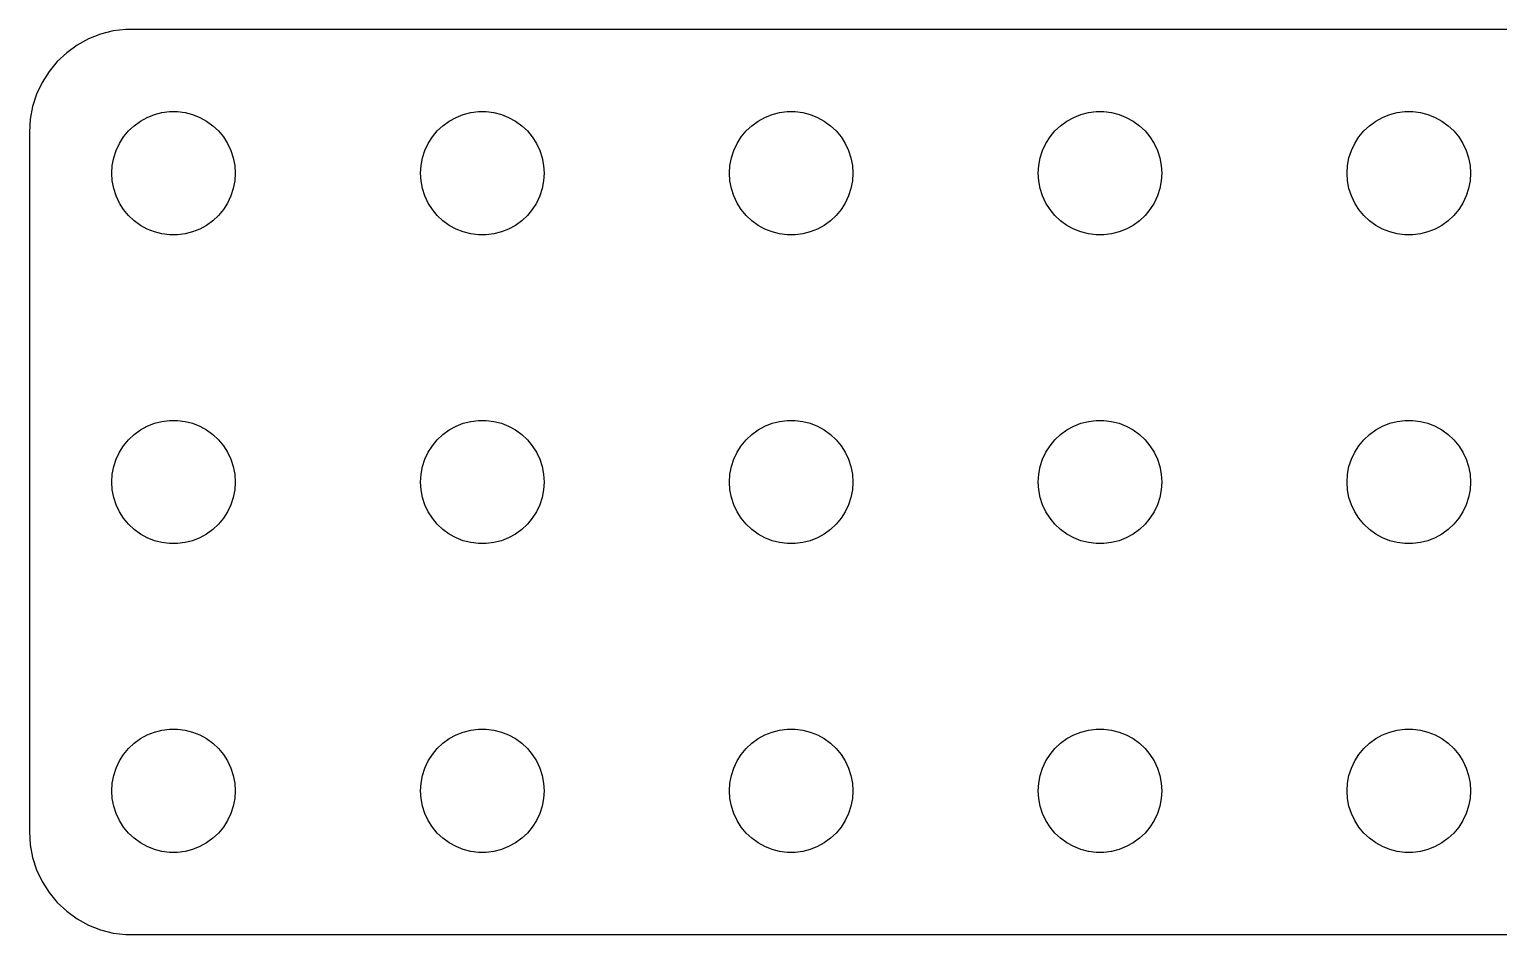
# Model space of a CAD drawing. Header units: metres. Extents: x -71 to 71, y -11 to 11.
# Drawn here: x -71 to -35.32, y -11 to 11 of the extents above; entities that cross this region are included whole.
import ezdxf

# ---------------------------------------------------------------- set-up
doc = ezdxf.new("R2010")
doc.units = ezdxf.units.M

msp = doc.modelspace()

# ---------------------------------------------------------------- linework, layer by layer
for p, q in [((-69.5644, 10.7621), (-69.8396, 10.6108)), ((-69.2725, 10.8776), (-69.5644, 10.7621)), ((-68.9684, 10.9557), (-69.2725, 10.8776)), ((-68.657, 10.9951), (-68.9684, 10.9557)), ((68.657, 10.9951), (-68.657, 10.9951)), ((-70.0936, 10.4263), (-70.3224, 10.2114)), ((-69.8396, 10.6108), (-70.0936, 10.4263)), ((-70.3224, 10.2114), (-70.5225, 9.96945)), ((-70.6908, 9.70438), (-70.8244, 9.4203)), ((-70.5225, 9.96945), (-70.6908, 9.70438)), ((-70.8244, 9.4203), (-70.9214, 9.12172)), ((-70.9214, 9.12172), (-70.9803, 8.81332)), ((-68.1387, 8.85724), (-67.9635, 8.92657)), ((-67.9635, 8.92657), (-67.7811, 8.97342)), ((-67.7811, 8.97342), (-67.5942, 8.99704)), ((-67.5942, 8.99704), (-67.4058, 8.99704)), ((-67.4058, 8.99704), (-67.2189, 8.97342)), ((-67.2189, 8.97342), (-67.0365, 8.92657)), ((-67.0365, 8.92657), (-66.8613, 8.85724)), ((-60.6387, 8.85724), (-60.4635, 8.92657)), ((-60.4635, 8.92657), (-60.2811, 8.97342)), ((-60.2811, 8.97342), (-60.0942, 8.99704)), ((-60.0942, 8.99704), (-59.9058, 8.99704)), ((-59.9058, 8.99704), (-59.7189, 8.97342)), ((-59.7189, 8.97342), (-59.5365, 8.92657)), ((-59.5365, 8.92657), (-59.3613, 8.85724)), ((-53.1387, 8.85724), (-52.9635, 8.92657)), ((-52.9635, 8.92657), (-52.7811, 8.97342)), ((-52.7811, 8.97342), (-52.5942, 8.99704)), ((-52.5942, 8.99704), (-52.4058, 8.99704)), ((-52.4058, 8.99704), (-52.2189, 8.97342)), ((-52.2189, 8.97342), (-52.0365, 8.92657)), ((-52.0365, 8.92657), (-51.8613, 8.85724)), ((-45.6387, 8.85724), (-45.4635, 8.92657)), ((-45.4635, 8.92657), (-45.2811, 8.97342)), ((-45.2811, 8.97342), (-45.0942, 8.99704)), ((-45.0942, 8.99704), (-44.9058, 8.99704)), ((-44.9058, 8.99704), (-44.7189, 8.97342)), ((-44.7189, 8.97342), (-44.5365, 8.92657)), ((-44.5365, 8.92657), (-44.3613, 8.85724)), ((-38.1387, 8.85724), (-37.9635, 8.92657)), ((-37.9635, 8.92657), (-37.7811, 8.97342)), ((-37.7811, 8.97342), (-37.5942, 8.99704)), ((-37.5942, 8.99704), (-37.4058, 8.99704)), ((-37.4058, 8.99704), (-37.2189, 8.97342)), ((-37.2189, 8.97342), (-37.0365, 8.92657)), ((-37.0365, 8.92657), (-36.8613, 8.85724)), ((-70.9803, 8.81332), (-71, 8.5)), ((-68.5934, 8.52681), (-68.4561, 8.65576)), ((-68.4561, 8.65576), (-68.3037, 8.76648)), ((-68.3037, 8.76648), (-68.1387, 8.85724)), ((-66.8613, 8.85724), (-66.6963, 8.76648)), ((-66.6963, 8.76648), (-66.5439, 8.65576)), ((-66.5439, 8.65576), (-66.4065, 8.52681)), ((-61.0934, 8.52681), (-60.9561, 8.65576)), ((-60.9561, 8.65576), (-60.8037, 8.76648)), ((-60.8037, 8.76648), (-60.6387, 8.85724)), ((-59.3613, 8.85724), (-59.1963, 8.76648)), ((-59.1963, 8.76648), (-59.0439, 8.65576)), ((-59.0439, 8.65576), (-58.9065, 8.52681)), ((-53.5934, 8.52681), (-53.4561, 8.65576)), ((-53.4561, 8.65576), (-53.3037, 8.76648)), ((-53.3037, 8.76648), (-53.1387, 8.85724)), ((-51.8613, 8.85724), (-51.6963, 8.76648)), ((-51.6963, 8.76648), (-51.5439, 8.65576)), ((-51.5439, 8.65576), (-51.4065, 8.52681)), ((-46.0934, 8.52681), (-45.9561, 8.65576)), ((-45.9561, 8.65576), (-45.8037, 8.76648)), ((-45.8037, 8.76648), (-45.6387, 8.85724)), ((-44.3613, 8.85724), (-44.1963, 8.76648)), ((-44.1963, 8.76648), (-44.0439, 8.65576)), ((-44.0439, 8.65576), (-43.9065, 8.52681)), ((-38.5934, 8.52681), (-38.4561, 8.65576)), ((-38.4561, 8.65576), (-38.3037, 8.76648)), ((-38.3037, 8.76648), (-38.1387, 8.85724)), ((-36.8613, 8.85724), (-36.6963, 8.76648)), ((-36.6963, 8.76648), (-36.5439, 8.65576)), ((-36.5439, 8.65576), (-36.4065, 8.52681)), ((-71, 8.5), (-71, -8.5)), ((-68.8947, 8.05219), (-68.8145, 8.22263)), ((-68.8145, 8.22263), (-68.7135, 8.38167)), ((-68.7135, 8.38167), (-68.5934, 8.52681)), ((-66.4065, 8.52681), (-66.2865, 8.38167)), ((-66.2865, 8.38167), (-66.1855, 8.22263)), ((-66.1855, 8.22263), (-66.1053, 8.05219)), ((-61.3947, 8.05219), (-61.3145, 8.22263)), ((-61.3145, 8.22263), (-61.2135, 8.38167)), ((-61.2135, 8.38167), (-61.0934, 8.52681)), ((-58.9065, 8.52681), (-58.7865, 8.38167)), ((-58.7865, 8.38167), (-58.6855, 8.22263)), ((-58.6855, 8.22263), (-58.6053, 8.05219)), ((-53.8947, 8.05219), (-53.8145, 8.22263)), ((-53.8145, 8.22263), (-53.7135, 8.38167)), ((-53.7135, 8.38167), (-53.5934, 8.52681)), ((-51.4065, 8.52681), (-51.2865, 8.38167)), ((-51.2865, 8.38167), (-51.1855, 8.22263)), ((-51.1855, 8.22263), (-51.1053, 8.05219)), ((-46.3947, 8.05219), (-46.3145, 8.22263)), ((-46.3145, 8.22263), (-46.2135, 8.38167)), ((-46.2135, 8.38167), (-46.0934, 8.52681)), ((-43.9065, 8.52681), (-43.7865, 8.38167)), ((-43.7865, 8.38167), (-43.6855, 8.22263)), ((-43.6855, 8.22263), (-43.6053, 8.05219)), ((-38.8947, 8.05219), (-38.8145, 8.22263)), ((-38.8145, 8.22263), (-38.7135, 8.38167)), ((-38.7135, 8.38167), (-38.5934, 8.52681)), ((-36.4065, 8.52681), (-36.2865, 8.38167)), ((-36.2865, 8.38167), (-36.1855, 8.22263)), ((-36.1855, 8.22263), (-36.1053, 8.05219)), ((-68.9882, 7.68799), (-68.9529, 7.87303)), ((-68.9529, 7.87303), (-68.8947, 8.05219)), ((-66.1053, 8.05219), (-66.0471, 7.87303)), ((-66.0471, 7.87303), (-66.0118, 7.68799)), ((-61.4882, 7.68799), (-61.4529, 7.87303)), ((-61.4529, 7.87303), (-61.3947, 8.05219)), ((-58.6053, 8.05219), (-58.5471, 7.87303)), ((-58.5471, 7.87303), (-58.5118, 7.68799)), ((-53.9882, 7.68799), (-53.9529, 7.87303)), ((-53.9529, 7.87303), (-53.8947, 8.05219)), ((-51.1053, 8.05219), (-51.0471, 7.87303)), ((-51.0471, 7.87303), (-51.0118, 7.68799)), ((-46.4882, 7.68799), (-46.4529, 7.87303)), ((-46.4529, 7.87303), (-46.3947, 8.05219)), ((-43.6053, 8.05219), (-43.5471, 7.87303)), ((-43.5471, 7.87303), (-43.5118, 7.68799)), ((-38.9882, 7.68799), (-38.9529, 7.87303)), ((-38.9529, 7.87303), (-38.8947, 8.05219)), ((-36.1053, 8.05219), (-36.0471, 7.87303)), ((-36.0471, 7.87303), (-36.0118, 7.68799)), ((-69, 7.5), (-68.9882, 7.68799)), ((-68.9882, 7.312), (-69, 7.5)), ((-66.0118, 7.68799), (-66, 7.5)), ((-66, 7.5), (-66.0118, 7.312)), ((-61.5, 7.5), (-61.4882, 7.68799)), ((-61.4882, 7.312), (-61.5, 7.5)), ((-58.5118, 7.68799), (-58.5, 7.5)), ((-58.5, 7.5), (-58.5118, 7.312)), ((-54, 7.5), (-53.9882, 7.68799)), ((-53.9882, 7.312), (-54, 7.5)), ((-51.0118, 7.68799), (-51, 7.5)), ((-51, 7.5), (-51.0118, 7.312)), ((-46.5, 7.5), (-46.4882, 7.68799)), ((-46.4882, 7.312), (-46.5, 7.5)), ((-43.5118, 7.68799), (-43.5, 7.5)), ((-43.5, 7.5), (-43.5118, 7.312)), ((-39, 7.5), (-38.9882, 7.68799)), ((-38.9882, 7.312), (-39, 7.5)), ((-36.0118, 7.68799), (-36, 7.5)), ((-36, 7.5), (-36.0118, 7.312)), ((-68.9529, 7.12695), (-68.9882, 7.312)), ((-66.0118, 7.312), (-66.0471, 7.12695)), ((-61.4529, 7.12695), (-61.4882, 7.312)), ((-58.5118, 7.312), (-58.5471, 7.12695)), ((-53.9529, 7.12695), (-53.9882, 7.312)), ((-51.0118, 7.312), (-51.0471, 7.12695)), ((-46.4529, 7.12695), (-46.4882, 7.312)), ((-43.5118, 7.312), (-43.5471, 7.12695)), ((-38.9529, 7.12695), (-38.9882, 7.312)), ((-36.0118, 7.312), (-36.0471, 7.12695)), ((-68.8947, 6.9478), (-68.9529, 7.12695)), ((-68.8145, 6.77736), (-68.8947, 6.9478)), ((-66.1053, 6.9478), (-66.1855, 6.77736)), ((-66.0471, 7.12695), (-66.1053, 6.9478)), ((-61.3947, 6.9478), (-61.4529, 7.12695)), ((-61.3145, 6.77736), (-61.3947, 6.9478)), ((-58.6053, 6.9478), (-58.6855, 6.77736)), ((-58.5471, 7.12695), (-58.6053, 6.9478)), ((-53.8947, 6.9478), (-53.9529, 7.12695)), ((-53.8145, 6.77736), (-53.8947, 6.9478)), ((-51.1053, 6.9478), (-51.1855, 6.77736)), ((-51.0471, 7.12695), (-51.1053, 6.9478)), ((-46.3947, 6.9478), (-46.4529, 7.12695)), ((-46.3145, 6.77736), (-46.3947, 6.9478)), ((-43.6053, 6.9478), (-43.6855, 6.77736)), ((-43.5471, 7.12695), (-43.6053, 6.9478)), ((-38.8947, 6.9478), (-38.9529, 7.12695)), ((-38.8145, 6.77736), (-38.8947, 6.9478)), ((-36.1053, 6.9478), (-36.1855, 6.77736)), ((-36.0471, 7.12695), (-36.1053, 6.9478)), ((-68.7135, 6.61832), (-68.8145, 6.77736)), ((-68.5934, 6.47318), (-68.7135, 6.61832)), ((-68.4561, 6.34422), (-68.5934, 6.47318)), ((-66.4065, 6.47318), (-66.5439, 6.34422)), ((-66.2865, 6.61832), (-66.4065, 6.47318)), ((-66.1855, 6.77736), (-66.2865, 6.61832)), ((-61.2135, 6.61832), (-61.3145, 6.77736)), ((-61.0934, 6.47318), (-61.2135, 6.61832)), ((-60.9561, 6.34422), (-61.0934, 6.47318)), ((-58.9065, 6.47318), (-59.0439, 6.34422)), ((-58.7865, 6.61832), (-58.9065, 6.47318)), ((-58.6855, 6.77736), (-58.7865, 6.61832)), ((-53.7135, 6.61832), (-53.8145, 6.77736)), ((-53.5934, 6.47318), (-53.7135, 6.61832)), ((-53.4561, 6.34422), (-53.5934, 6.47318)), ((-51.4065, 6.47318), (-51.5439, 6.34422)), ((-51.2865, 6.61832), (-51.4065, 6.47318)), ((-51.1855, 6.77736), (-51.2865, 6.61832)), ((-46.2135, 6.61832), (-46.3145, 6.77736)), ((-46.0934, 6.47318), (-46.2135, 6.61832)), ((-45.9561, 6.34422), (-46.0934, 6.47318)), ((-43.9065, 6.47318), (-44.0439, 6.34422)), ((-43.7865, 6.61832), (-43.9065, 6.47318)), ((-43.6855, 6.77736), (-43.7865, 6.61832)), ((-38.7135, 6.61832), (-38.8145, 6.77736)), ((-38.5934, 6.47318), (-38.7135, 6.61832)), ((-38.4561, 6.34422), (-38.5934, 6.47318)), ((-36.4065, 6.47318), (-36.5439, 6.34422)), ((-36.2865, 6.61832), (-36.4065, 6.47318)), ((-36.1855, 6.77736), (-36.2865, 6.61832)), ((-68.3037, 6.23351), (-68.4561, 6.34422)), ((-68.1387, 6.14275), (-68.3037, 6.23351)), ((-67.9635, 6.07341), (-68.1387, 6.14275)), ((-67.7811, 6.02657), (-67.9635, 6.07341)), ((-67.0365, 6.07341), (-67.2189, 6.02657)), ((-66.8613, 6.14275), (-67.0365, 6.07341)), ((-66.6963, 6.23351), (-66.8613, 6.14275)), ((-66.5439, 6.34422), (-66.6963, 6.23351)), ((-60.8037, 6.23351), (-60.9561, 6.34422)), ((-60.6387, 6.14275), (-60.8037, 6.23351)), ((-60.4635, 6.07341), (-60.6387, 6.14275)), ((-60.2811, 6.02657), (-60.4635, 6.07341)), ((-59.5365, 6.07341), (-59.7189, 6.02657)), ((-59.3613, 6.14275), (-59.5365, 6.07341)), ((-59.1963, 6.23351), (-59.3613, 6.14275)), ((-59.0439, 6.34422), (-59.1963, 6.23351)), ((-53.3037, 6.23351), (-53.4561, 6.34422)), ((-53.1387, 6.14275), (-53.3037, 6.23351)), ((-52.9635, 6.07341), (-53.1387, 6.14275)), ((-52.7811, 6.02657), (-52.9635, 6.07341)), ((-52.0365, 6.07341), (-52.2189, 6.02657)), ((-51.8613, 6.14275), (-52.0365, 6.07341)), ((-51.6963, 6.23351), (-51.8613, 6.14275)), ((-51.5439, 6.34422), (-51.6963, 6.23351)), ((-45.8037, 6.23351), (-45.9561, 6.34422)), ((-45.6387, 6.14275), (-45.8037, 6.23351)), ((-45.4635, 6.07341), (-45.6387, 6.14275)), ((-45.2811, 6.02657), (-45.4635, 6.07341)), ((-44.5365, 6.07341), (-44.7189, 6.02657)), ((-44.3613, 6.14275), (-44.5365, 6.07341)), ((-44.1963, 6.23351), (-44.3613, 6.14275)), ((-44.0439, 6.34422), (-44.1963, 6.23351)), ((-38.3037, 6.23351), (-38.4561, 6.34422)), ((-38.1387, 6.14275), (-38.3037, 6.23351)), ((-37.9635, 6.07341), (-38.1387, 6.14275)), ((-37.7811, 6.02657), (-37.9635, 6.07341)), ((-37.0365, 6.07341), (-37.2189, 6.02657)), ((-36.8613, 6.14275), (-37.0365, 6.07341)), ((-36.6963, 6.23351), (-36.8613, 6.14275)), ((-36.5439, 6.34422), (-36.6963, 6.23351)), ((-67.5942, 6.00294), (-67.7811, 6.02657)), ((-67.4058, 6.00294), (-67.5942, 6.00294)), ((-67.2189, 6.02657), (-67.4058, 6.00294)), ((-60.0942, 6.00294), (-60.2811, 6.02657)), ((-59.9058, 6.00294), (-60.0942, 6.00294)), ((-59.7189, 6.02657), (-59.9058, 6.00294)), ((-52.5942, 6.00294), (-52.7811, 6.02657)), ((-52.4058, 6.00294), (-52.5942, 6.00294)), ((-52.2189, 6.02657), (-52.4058, 6.00294)), ((-45.0942, 6.00294), (-45.2811, 6.02657)), ((-44.9058, 6.00294), (-45.0942, 6.00294)), ((-44.7189, 6.02657), (-44.9058, 6.00294)), ((-37.5942, 6.00294), (-37.7811, 6.02657)), ((-37.4058, 6.00294), (-37.5942, 6.00294)), ((-37.2189, 6.02657), (-37.4058, 6.00294)), ((-67.9635, 1.42657), (-67.7811, 1.47342)), ((-67.7811, 1.47342), (-67.5942, 1.49704)), ((-67.5942, 1.49704), (-67.4058, 1.49704)), ((-67.4058, 1.49704), (-67.2189, 1.47342)), ((-67.2189, 1.47342), (-67.0365, 1.42657)), ((-60.4635, 1.42657), (-60.2811, 1.47342)), ((-60.2811, 1.47342), (-60.0942, 1.49704)), ((-60.0942, 1.49704), (-59.9058, 1.49704)), ((-59.9058, 1.49704), (-59.7189, 1.47342)), ((-59.7189, 1.47342), (-59.5365, 1.42657)), ((-52.9635, 1.42657), (-52.7811, 1.47342)), ((-52.7811, 1.47342), (-52.5942, 1.49704)), ((-52.5942, 1.49704), (-52.4058, 1.49704)), ((-52.4058, 1.49704), (-52.2189, 1.47342)), ((-52.2189, 1.47342), (-52.0365, 1.42657)), ((-45.4635, 1.42657), (-45.2811, 1.47342)), ((-45.2811, 1.47342), (-45.0942, 1.49704)), ((-45.0942, 1.49704), (-44.9058, 1.49704)), ((-44.9058, 1.49704), (-44.7189, 1.47342)), ((-44.7189, 1.47342), (-44.5365, 1.42657)), ((-37.9635, 1.42657), (-37.7811, 1.47342)), ((-37.7811, 1.47342), (-37.5942, 1.49704)), ((-37.5942, 1.49704), (-37.4058, 1.49704)), ((-37.4058, 1.49704), (-37.2189, 1.47342)), ((-37.2189, 1.47342), (-37.0365, 1.42657)), ((-68.5934, 1.02681), (-68.4561, 1.15576)), ((-68.4561, 1.15576), (-68.3037, 1.26648)), ((-68.3037, 1.26648), (-68.1387, 1.35724)), ((-68.1387, 1.35724), (-67.9635, 1.42657)), ((-67.0365, 1.42657), (-66.8613, 1.35724)), ((-66.8613, 1.35724), (-66.6963, 1.26648)), ((-66.6963, 1.26648), (-66.5439, 1.15576)), ((-66.5439, 1.15576), (-66.4065, 1.02681)), ((-61.0934, 1.02681), (-60.9561, 1.15576)), ((-60.9561, 1.15576), (-60.8037, 1.26648)), ((-60.8037, 1.26648), (-60.6387, 1.35724)), ((-60.6387, 1.35724), (-60.4635, 1.42657)), ((-59.5365, 1.42657), (-59.3613, 1.35724)), ((-59.3613, 1.35724), (-59.1963, 1.26648)), ((-59.1963, 1.26648), (-59.0439, 1.15576)), ((-59.0439, 1.15576), (-58.9065, 1.02681)), ((-53.5934, 1.02681), (-53.4561, 1.15576)), ((-53.4561, 1.15576), (-53.3037, 1.26648)), ((-53.3037, 1.26648), (-53.1387, 1.35724)), ((-53.1387, 1.35724), (-52.9635, 1.42657)), ((-52.0365, 1.42657), (-51.8613, 1.35724)), ((-51.8613, 1.35724), (-51.6963, 1.26648)), ((-51.6963, 1.26648), (-51.5439, 1.15576)), ((-51.5439, 1.15576), (-51.4065, 1.02681)), ((-46.0934, 1.02681), (-45.9561, 1.15576)), ((-45.9561, 1.15576), (-45.8037, 1.26648)), ((-45.8037, 1.26648), (-45.6387, 1.35724)), ((-45.6387, 1.35724), (-45.4635, 1.42657)), ((-44.5365, 1.42657), (-44.3613, 1.35724)), ((-44.3613, 1.35724), (-44.1963, 1.26648)), ((-44.1963, 1.26648), (-44.0439, 1.15576)), ((-44.0439, 1.15576), (-43.9065, 1.02681)), ((-38.5934, 1.02681), (-38.4561, 1.15576)), ((-38.4561, 1.15576), (-38.3037, 1.26648)), ((-38.3037, 1.26648), (-38.1387, 1.35724)), ((-38.1387, 1.35724), (-37.9635, 1.42657)), ((-37.0365, 1.42657), (-36.8613, 1.35724)), ((-36.8613, 1.35724), (-36.6963, 1.26648)), ((-36.6963, 1.26648), (-36.5439, 1.15576)), ((-36.5439, 1.15576), (-36.4065, 1.02681)), ((-68.8947, 0.552185), (-68.8145, 0.722626)), ((-68.8145, 0.722626), (-68.7135, 0.881668)), ((-68.7135, 0.881668), (-68.5934, 1.02681)), ((-66.4065, 1.02681), (-66.2865, 0.881668)), ((-66.2865, 0.881668), (-66.1855, 0.722626)), ((-66.1855, 0.722626), (-66.1053, 0.552185)), ((-61.3947, 0.552185), (-61.3145, 0.722626)), ((-61.3145, 0.722626), (-61.2135, 0.881668)), ((-61.2135, 0.881668), (-61.0934, 1.02681)), ((-58.9065, 1.02681), (-58.7865, 0.881668)), ((-58.7865, 0.881668), (-58.6855, 0.722626)), ((-58.6855, 0.722626), (-58.6053, 0.552185)), ((-53.8947, 0.552185), (-53.8145, 0.722626)), ((-53.8145, 0.722626), (-53.7135, 0.881668)), ((-53.7135, 0.881668), (-53.5934, 1.02681)), ((-51.4065, 1.02681), (-51.2865, 0.881668)), ((-51.2865, 0.881668), (-51.1855, 0.722626)), ((-51.1855, 0.722626), (-51.1053, 0.552185)), ((-46.3947, 0.552185), (-46.3145, 0.722626)), ((-46.3145, 0.722626), (-46.2135, 0.881668)), ((-46.2135, 0.881668), (-46.0934, 1.02681)), ((-43.9065, 1.02681), (-43.7865, 0.881668)), ((-43.7865, 0.881668), (-43.6855, 0.722626)), ((-43.6855, 0.722626), (-43.6053, 0.552185)), ((-38.8947, 0.552185), (-38.8145, 0.722626)), ((-38.8145, 0.722626), (-38.7135, 0.881668)), ((-38.7135, 0.881668), (-38.5934, 1.02681)), ((-36.4065, 1.02681), (-36.2865, 0.881668)), ((-36.2865, 0.881668), (-36.1855, 0.722626)), ((-36.1855, 0.722626), (-36.1053, 0.552185)), ((-68.9882, 0.187988), (-68.9529, 0.373032)), ((-68.9529, 0.373032), (-68.8947, 0.552185)), ((-66.1053, 0.552185), (-66.0471, 0.373032)), ((-66.0471, 0.373032), (-66.0118, 0.187988)), ((-61.4882, 0.187988), (-61.4529, 0.373032)), ((-61.4529, 0.373032), (-61.3947, 0.552185)), ((-58.6053, 0.552185), (-58.5471, 0.373032)), ((-58.5471, 0.373032), (-58.5118, 0.187988)), ((-53.9882, 0.187988), (-53.9529, 0.373032)), ((-53.9529, 0.373032), (-53.8947, 0.552185)), ((-51.1053, 0.552185), (-51.0471, 0.373032)), ((-51.0471, 0.373032), (-51.0118, 0.187988)), ((-46.4882, 0.187988), (-46.4529, 0.373032)), ((-46.4529, 0.373032), (-46.3947, 0.552185)), ((-43.6053, 0.552185), (-43.5471, 0.373032)), ((-43.5471, 0.373032), (-43.5118, 0.187988)), ((-38.9882, 0.187988), (-38.9529, 0.373032)), ((-38.9529, 0.373032), (-38.8947, 0.552185)), ((-36.1053, 0.552185), (-36.0471, 0.373032)), ((-36.0471, 0.373032), (-36.0118, 0.187988)), ((-69, 0), (-68.9882, 0.187988)), ((-68.9882, -0.187988), (-69, 0)), ((-66.0118, 0.187988), (-66, 0)), ((-66, 0), (-66.0118, -0.187988)), ((-61.5, 0), (-61.4882, 0.187988)), ((-61.4882, -0.187988), (-61.5, 0)), ((-58.5118, 0.187988), (-58.5, 0)), ((-58.5, 0), (-58.5118, -0.187988)), ((-54, 0), (-53.9882, 0.187988)), ((-53.9882, -0.187988), (-54, 0)), ((-51.0118, 0.187988), (-51, 0)), ((-51, 0), (-51.0118, -0.187988)), ((-46.5, 0), (-46.4882, 0.187988)), ((-46.4882, -0.187988), (-46.5, 0)), ((-43.5118, 0.187988), (-43.5, 0)), ((-43.5, 0), (-43.5118, -0.187988)), ((-39, 0), (-38.9882, 0.187988)), ((-38.9882, -0.187988), (-39, 0)), ((-36.0118, 0.187988), (-36, 0)), ((-36, 0), (-36.0118, -0.187988)), ((-68.9529, -0.373032), (-68.9882, -0.187988)), ((-66.0118, -0.187988), (-66.0471, -0.373032)), ((-61.4529, -0.373032), (-61.4882, -0.187988)), ((-58.5118, -0.187988), (-58.5471, -0.373032)), ((-53.9529, -0.373032), (-53.9882, -0.187988)), ((-51.0118, -0.187988), (-51.0471, -0.373032)), ((-46.4529, -0.373032), (-46.4882, -0.187988)), ((-43.5118, -0.187988), (-43.5471, -0.373032)), ((-38.9529, -0.373032), (-38.9882, -0.187988)), ((-36.0118, -0.187988), (-36.0471, -0.373032)), ((-68.8947, -0.552185), (-68.9529, -0.373032)), ((-68.8145, -0.722626), (-68.8947, -0.552185)), ((-66.1053, -0.552185), (-66.1855, -0.722626)), ((-66.0471, -0.373032), (-66.1053, -0.552185)), ((-61.3947, -0.552185), (-61.4529, -0.373032)), ((-61.3145, -0.722626), (-61.3947, -0.552185)), ((-58.6053, -0.552185), (-58.6855, -0.722626)), ((-58.5471, -0.373032), (-58.6053, -0.552185)), ((-53.8947, -0.552185), (-53.9529, -0.373032)), ((-53.8145, -0.722626), (-53.8947, -0.552185)), ((-51.1053, -0.552185), (-51.1855, -0.722626)), ((-51.0471, -0.373032), (-51.1053, -0.552185)), ((-46.3947, -0.552185), (-46.4529, -0.373032)), ((-46.3145, -0.722626), (-46.3947, -0.552185)), ((-43.6053, -0.552185), (-43.6855, -0.722626)), ((-43.5471, -0.373032), (-43.6053, -0.552185)), ((-38.8947, -0.552185), (-38.9529, -0.373032)), ((-38.8145, -0.722626), (-38.8947, -0.552185)), ((-36.1053, -0.552185), (-36.1855, -0.722626)), ((-36.0471, -0.373032), (-36.1053, -0.552185)), ((-68.7135, -0.881668), (-68.8145, -0.722626)), ((-68.5934, -1.02681), (-68.7135, -0.881668)), ((-68.4561, -1.15576), (-68.5934, -1.02681)), ((-66.4065, -1.02681), (-66.5439, -1.15576)), ((-66.2865, -0.881668), (-66.4065, -1.02681)), ((-66.1855, -0.722626), (-66.2865, -0.881668)), ((-61.2135, -0.881668), (-61.3145, -0.722626)), ((-61.0934, -1.02681), (-61.2135, -0.881668)), ((-60.9561, -1.15576), (-61.0934, -1.02681)), ((-58.9065, -1.02681), (-59.0439, -1.15576)), ((-58.7865, -0.881668), (-58.9065, -1.02681)), ((-58.6855, -0.722626), (-58.7865, -0.881668)), ((-53.7135, -0.881668), (-53.8145, -0.722626)), ((-53.5934, -1.02681), (-53.7135, -0.881668)), ((-53.4561, -1.15576), (-53.5934, -1.02681)), ((-51.4065, -1.02681), (-51.5439, -1.15576)), ((-51.2865, -0.881668), (-51.4065, -1.02681)), ((-51.1855, -0.722626), (-51.2865, -0.881668)), ((-46.2135, -0.881668), (-46.3145, -0.722626)), ((-46.0934, -1.02681), (-46.2135, -0.881668)), ((-45.9561, -1.15576), (-46.0934, -1.02681)), ((-43.9065, -1.02681), (-44.0439, -1.15576)), ((-43.7865, -0.881668), (-43.9065, -1.02681)), ((-43.6855, -0.722626), (-43.7865, -0.881668)), ((-38.7135, -0.881668), (-38.8145, -0.722626)), ((-38.5934, -1.02681), (-38.7135, -0.881668)), ((-38.4561, -1.15576), (-38.5934, -1.02681)), ((-36.4065, -1.02681), (-36.5439, -1.15576)), ((-36.2865, -0.881668), (-36.4065, -1.02681)), ((-36.1855, -0.722626), (-36.2865, -0.881668)), ((-68.3037, -1.26648), (-68.4561, -1.15576)), ((-68.1387, -1.35724), (-68.3037, -1.26648)), ((-67.9635, -1.42657), (-68.1387, -1.35724)), ((-67.7811, -1.47342), (-67.9635, -1.42657)), ((-67.0365, -1.42657), (-67.2189, -1.47342)), ((-66.8613, -1.35724), (-67.0365, -1.42657)), ((-66.6963, -1.26648), (-66.8613, -1.35724)), ((-66.5439, -1.15576), (-66.6963, -1.26648)), ((-60.8037, -1.26648), (-60.9561, -1.15576)), ((-60.6387, -1.35724), (-60.8037, -1.26648)), ((-60.4635, -1.42657), (-60.6387, -1.35724)), ((-60.2811, -1.47342), (-60.4635, -1.42657)), ((-59.5365, -1.42657), (-59.7189, -1.47342)), ((-59.3613, -1.35724), (-59.5365, -1.42657)), ((-59.1963, -1.26648), (-59.3613, -1.35724)), ((-59.0439, -1.15576), (-59.1963, -1.26648)), ((-53.3037, -1.26648), (-53.4561, -1.15576)), ((-53.1387, -1.35724), (-53.3037, -1.26648)), ((-52.9635, -1.42657), (-53.1387, -1.35724)), ((-52.7811, -1.47342), (-52.9635, -1.42657)), ((-52.0365, -1.42657), (-52.2189, -1.47342)), ((-51.8613, -1.35724), (-52.0365, -1.42657)), ((-51.6963, -1.26648), (-51.8613, -1.35724)), ((-51.5439, -1.15576), (-51.6963, -1.26648)), ((-45.8037, -1.26648), (-45.9561, -1.15576)), ((-45.6387, -1.35724), (-45.8037, -1.26648)), ((-45.4635, -1.42657), (-45.6387, -1.35724)), ((-45.2811, -1.47342), (-45.4635, -1.42657)), ((-44.5365, -1.42657), (-44.7189, -1.47342)), ((-44.3613, -1.35724), (-44.5365, -1.42657)), ((-44.1963, -1.26648), (-44.3613, -1.35724)), ((-44.0439, -1.15576), (-44.1963, -1.26648)), ((-38.3037, -1.26648), (-38.4561, -1.15576)), ((-38.1387, -1.35724), (-38.3037, -1.26648)), ((-37.9635, -1.42657), (-38.1387, -1.35724)), ((-37.7811, -1.47342), (-37.9635, -1.42657)), ((-37.0365, -1.42657), (-37.2189, -1.47342)), ((-36.8613, -1.35724), (-37.0365, -1.42657)), ((-36.6963, -1.26648), (-36.8613, -1.35724)), ((-36.5439, -1.15576), (-36.6963, -1.26648)), ((-67.5942, -1.49704), (-67.7811, -1.47342)), ((-67.4058, -1.49704), (-67.5942, -1.49704)), ((-67.2189, -1.47342), (-67.4058, -1.49704)), ((-60.0942, -1.49704), (-60.2811, -1.47342)), ((-59.9058, -1.49704), (-60.0942, -1.49704)), ((-59.7189, -1.47342), (-59.9058, -1.49704)), ((-52.5942, -1.49704), (-52.7811, -1.47342)), ((-52.4058, -1.49704), (-52.5942, -1.49704)), ((-52.2189, -1.47342), (-52.4058, -1.49704)), ((-45.0942, -1.49704), (-45.2811, -1.47342)), ((-44.9058, -1.49704), (-45.0942, -1.49704)), ((-44.7189, -1.47342), (-44.9058, -1.49704)), ((-37.5942, -1.49704), (-37.7811, -1.47342)), ((-37.4058, -1.49704), (-37.5942, -1.49704)), ((-37.2189, -1.47342), (-37.4058, -1.49704)), ((-67.9635, -6.07341), (-67.7811, -6.02657)), ((-67.7811, -6.02657), (-67.5942, -6.00294)), ((-67.5942, -6.00294), (-67.4058, -6.00294)), ((-67.4058, -6.00294), (-67.2189, -6.02657)), ((-67.2189, -6.02657), (-67.0365, -6.07341)), ((-60.4635, -6.07341), (-60.2811, -6.02657)), ((-60.2811, -6.02657), (-60.0942, -6.00294)), ((-60.0942, -6.00294), (-59.9058, -6.00294)), ((-59.9058, -6.00294), (-59.7189, -6.02657)), ((-59.7189, -6.02657), (-59.5365, -6.07341)), ((-52.9635, -6.07341), (-52.7811, -6.02657)), ((-52.7811, -6.02657), (-52.5942, -6.00294)), ((-52.5942, -6.00294), (-52.4058, -6.00294)), ((-52.4058, -6.00294), (-52.2189, -6.02657)), ((-52.2189, -6.02657), (-52.0365, -6.07341)), ((-45.4635, -6.07341), (-45.2811, -6.02657)), ((-45.2811, -6.02657), (-45.0942, -6.00294)), ((-45.0942, -6.00294), (-44.9058, -6.00294)), ((-44.9058, -6.00294), (-44.7189, -6.02657)), ((-44.7189, -6.02657), (-44.5365, -6.07341)), ((-37.9635, -6.07341), (-37.7811, -6.02657)), ((-37.7811, -6.02657), (-37.5942, -6.00294)), ((-37.5942, -6.00294), (-37.4058, -6.00294)), ((-37.4058, -6.00294), (-37.2189, -6.02657)), ((-37.2189, -6.02657), (-37.0365, -6.07341)), ((-68.5934, -6.47318), (-68.4561, -6.34422)), ((-68.4561, -6.34422), (-68.3037, -6.23351)), ((-68.3037, -6.23351), (-68.1387, -6.14275)), ((-68.1387, -6.14275), (-67.9635, -6.07341)), ((-67.0365, -6.07341), (-66.8613, -6.14275)), ((-66.8613, -6.14275), (-66.6963, -6.23351)), ((-66.6963, -6.23351), (-66.5439, -6.34422)), ((-66.5439, -6.34422), (-66.4065, -6.47318)), ((-61.0934, -6.47318), (-60.9561, -6.34422)), ((-60.9561, -6.34422), (-60.8037, -6.23351)), ((-60.8037, -6.23351), (-60.6387, -6.14275)), ((-60.6387, -6.14275), (-60.4635, -6.07341)), ((-59.5365, -6.07341), (-59.3613, -6.14275)), ((-59.3613, -6.14275), (-59.1963, -6.23351)), ((-59.1963, -6.23351), (-59.0439, -6.34422)), ((-59.0439, -6.34422), (-58.9065, -6.47318)), ((-53.5934, -6.47318), (-53.4561, -6.34422)), ((-53.4561, -6.34422), (-53.3037, -6.23351)), ((-53.3037, -6.23351), (-53.1387, -6.14275)), ((-53.1387, -6.14275), (-52.9635, -6.07341)), ((-52.0365, -6.07341), (-51.8613, -6.14275)), ((-51.8613, -6.14275), (-51.6963, -6.23351)), ((-51.6963, -6.23351), (-51.5439, -6.34422)), ((-51.5439, -6.34422), (-51.4065, -6.47318)), ((-46.0934, -6.47318), (-45.9561, -6.34422)), ((-45.9561, -6.34422), (-45.8037, -6.23351)), ((-45.8037, -6.23351), (-45.6387, -6.14275)), ((-45.6387, -6.14275), (-45.4635, -6.07341)), ((-44.5365, -6.07341), (-44.3613, -6.14275)), ((-44.3613, -6.14275), (-44.1963, -6.23351)), ((-44.1963, -6.23351), (-44.0439, -6.34422)), ((-44.0439, -6.34422), (-43.9065, -6.47318)), ((-38.5934, -6.47318), (-38.4561, -6.34422)), ((-38.4561, -6.34422), (-38.3037, -6.23351)), ((-38.3037, -6.23351), (-38.1387, -6.14275)), ((-38.1387, -6.14275), (-37.9635, -6.07341)), ((-37.0365, -6.07341), (-36.8613, -6.14275)), ((-36.8613, -6.14275), (-36.6963, -6.23351)), ((-36.6963, -6.23351), (-36.5439, -6.34422)), ((-36.5439, -6.34422), (-36.4065, -6.47318)), ((-68.8947, -6.9478), (-68.8145, -6.77736)), ((-68.8145, -6.77736), (-68.7135, -6.61832)), ((-68.7135, -6.61832), (-68.5934, -6.47318)), ((-66.4065, -6.47318), (-66.2865, -6.61832)), ((-66.2865, -6.61832), (-66.1855, -6.77736)), ((-66.1855, -6.77736), (-66.1053, -6.9478)), ((-61.3947, -6.9478), (-61.3145, -6.77736)), ((-61.3145, -6.77736), (-61.2135, -6.61832)), ((-61.2135, -6.61832), (-61.0934, -6.47318)), ((-58.9065, -6.47318), (-58.7865, -6.61832)), ((-58.7865, -6.61832), (-58.6855, -6.77736)), ((-58.6855, -6.77736), (-58.6053, -6.9478)), ((-53.8947, -6.9478), (-53.8145, -6.77736)), ((-53.8145, -6.77736), (-53.7135, -6.61832)), ((-53.7135, -6.61832), (-53.5934, -6.47318)), ((-51.4065, -6.47318), (-51.2865, -6.61832)), ((-51.2865, -6.61832), (-51.1855, -6.77736)), ((-51.1855, -6.77736), (-51.1053, -6.9478)), ((-46.3947, -6.9478), (-46.3145, -6.77736)), ((-46.3145, -6.77736), (-46.2135, -6.61832)), ((-46.2135, -6.61832), (-46.0934, -6.47318)), ((-43.9065, -6.47318), (-43.7865, -6.61832)), ((-43.7865, -6.61832), (-43.6855, -6.77736)), ((-43.6855, -6.77736), (-43.6053, -6.9478)), ((-38.8947, -6.9478), (-38.8145, -6.77736)), ((-38.8145, -6.77736), (-38.7135, -6.61832)), ((-38.7135, -6.61832), (-38.5934, -6.47318)), ((-36.4065, -6.47318), (-36.2865, -6.61832)), ((-36.2865, -6.61832), (-36.1855, -6.77736)), ((-36.1855, -6.77736), (-36.1053, -6.9478)), ((-68.9882, -7.312), (-68.9529, -7.12695)), ((-68.9529, -7.12695), (-68.8947, -6.9478)), ((-66.1053, -6.9478), (-66.0471, -7.12695)), ((-66.0471, -7.12695), (-66.0118, -7.312)), ((-61.4882, -7.312), (-61.4529, -7.12695)), ((-61.4529, -7.12695), (-61.3947, -6.9478)), ((-58.6053, -6.9478), (-58.5471, -7.12695)), ((-58.5471, -7.12695), (-58.5118, -7.312)), ((-53.9882, -7.312), (-53.9529, -7.12695)), ((-53.9529, -7.12695), (-53.8947, -6.9478)), ((-51.1053, -6.9478), (-51.0471, -7.12695)), ((-51.0471, -7.12695), (-51.0118, -7.312)), ((-46.4882, -7.312), (-46.4529, -7.12695)), ((-46.4529, -7.12695), (-46.3947, -6.9478)), ((-43.6053, -6.9478), (-43.5471, -7.12695)), ((-43.5471, -7.12695), (-43.5118, -7.312)), ((-38.9882, -7.312), (-38.9529, -7.12695)), ((-38.9529, -7.12695), (-38.8947, -6.9478)), ((-36.1053, -6.9478), (-36.0471, -7.12695)), ((-36.0471, -7.12695), (-36.0118, -7.312)), ((-69, -7.5), (-68.9882, -7.312)), ((-66.0118, -7.312), (-66, -7.5)), ((-61.5, -7.5), (-61.4882, -7.312)), ((-58.5118, -7.312), (-58.5, -7.5)), ((-54, -7.5), (-53.9882, -7.312)), ((-51.0118, -7.312), (-51, -7.5)), ((-46.5, -7.5), (-46.4882, -7.312)), ((-43.5118, -7.312), (-43.5, -7.5)), ((-39, -7.5), (-38.9882, -7.312)), ((-36.0118, -7.312), (-36, -7.5)), ((-68.9882, -7.68799), (-69, -7.5)), ((-68.9529, -7.87303), (-68.9882, -7.68799)), ((-66.0118, -7.68799), (-66.0471, -7.87303)), ((-66, -7.5), (-66.0118, -7.68799)), ((-61.4882, -7.68799), (-61.5, -7.5)), ((-61.4529, -7.87303), (-61.4882, -7.68799)), ((-58.5118, -7.68799), (-58.5471, -7.87303)), ((-58.5, -7.5), (-58.5118, -7.68799)), ((-53.9882, -7.68799), (-54, -7.5)), ((-53.9529, -7.87303), (-53.9882, -7.68799)), ((-51.0118, -7.68799), (-51.0471, -7.87303)), ((-51, -7.5), (-51.0118, -7.68799)), ((-46.4882, -7.68799), (-46.5, -7.5)), ((-46.4529, -7.87303), (-46.4882, -7.68799)), ((-43.5118, -7.68799), (-43.5471, -7.87303)), ((-43.5, -7.5), (-43.5118, -7.68799)), ((-38.9882, -7.68799), (-39, -7.5)), ((-38.9529, -7.87303), (-38.9882, -7.68799)), ((-36.0118, -7.68799), (-36.0471, -7.87303)), ((-36, -7.5), (-36.0118, -7.68799)), ((-68.8947, -8.05219), (-68.9529, -7.87303)), ((-68.8145, -8.22263), (-68.8947, -8.05219)), ((-66.1053, -8.05219), (-66.1855, -8.22263)), ((-66.0471, -7.87303), (-66.1053, -8.05219)), ((-61.3947, -8.05219), (-61.4529, -7.87303)), ((-61.3145, -8.22263), (-61.3947, -8.05219)), ((-58.6053, -8.05219), (-58.6855, -8.22263)), ((-58.5471, -7.87303), (-58.6053, -8.05219)), ((-53.8947, -8.05219), (-53.9529, -7.87303)), ((-53.8145, -8.22263), (-53.8947, -8.05219)), ((-51.1053, -8.05219), (-51.1855, -8.22263)), ((-51.0471, -7.87303), (-51.1053, -8.05219)), ((-46.3947, -8.05219), (-46.4529, -7.87303)), ((-46.3145, -8.22263), (-46.3947, -8.05219)), ((-43.6053, -8.05219), (-43.6855, -8.22263)), ((-43.5471, -7.87303), (-43.6053, -8.05219)), ((-38.8947, -8.05219), (-38.9529, -7.87303)), ((-38.8145, -8.22263), (-38.8947, -8.05219)), ((-36.1053, -8.05219), (-36.1855, -8.22263)), ((-36.0471, -7.87303), (-36.1053, -8.05219)), ((-71, -8.5), (-70.9803, -8.81332)), ((-68.7135, -8.38167), (-68.8145, -8.22263)), ((-68.5934, -8.52681), (-68.7135, -8.38167)), ((-68.4561, -8.65576), (-68.5934, -8.52681)), ((-66.4065, -8.52681), (-66.5439, -8.65576)), ((-66.2865, -8.38167), (-66.4065, -8.52681)), ((-66.1855, -8.22263), (-66.2865, -8.38167)), ((-61.2135, -8.38167), (-61.3145, -8.22263)), ((-61.0934, -8.52681), (-61.2135, -8.38167)), ((-60.9561, -8.65576), (-61.0934, -8.52681)), ((-58.9065, -8.52681), (-59.0439, -8.65576)), ((-58.7865, -8.38167), (-58.9065, -8.52681)), ((-58.6855, -8.22263), (-58.7865, -8.38167)), ((-53.7135, -8.38167), (-53.8145, -8.22263)), ((-53.5934, -8.52681), (-53.7135, -8.38167)), ((-53.4561, -8.65576), (-53.5934, -8.52681)), ((-51.4065, -8.52681), (-51.5439, -8.65576)), ((-51.2865, -8.38167), (-51.4065, -8.52681)), ((-51.1855, -8.22263), (-51.2865, -8.38167)), ((-46.2135, -8.38167), (-46.3145, -8.22263)), ((-46.0934, -8.52681), (-46.2135, -8.38167)), ((-45.9561, -8.65576), (-46.0934, -8.52681)), ((-43.9065, -8.52681), (-44.0439, -8.65576)), ((-43.7865, -8.38167), (-43.9065, -8.52681)), ((-43.6855, -8.22263), (-43.7865, -8.38167)), ((-38.7135, -8.38167), (-38.8145, -8.22263)), ((-38.5934, -8.52681), (-38.7135, -8.38167)), ((-38.4561, -8.65576), (-38.5934, -8.52681)), ((-36.4065, -8.52681), (-36.5439, -8.65576)), ((-36.2865, -8.38167), (-36.4065, -8.52681)), ((-36.1855, -8.22263), (-36.2865, -8.38167)), ((-70.9803, -8.81332), (-70.9214, -9.12172)), ((-68.3037, -8.76648), (-68.4561, -8.65576)), ((-68.1387, -8.85724), (-68.3037, -8.76648)), ((-67.9635, -8.92657), (-68.1387, -8.85724)), ((-66.8613, -8.85724), (-67.0365, -8.92657)), ((-66.6963, -8.76648), (-66.8613, -8.85724)), ((-66.5439, -8.65576), (-66.6963, -8.76648)), ((-60.8037, -8.76648), (-60.9561, -8.65576)), ((-60.6387, -8.85724), (-60.8037, -8.76648)), ((-60.4635, -8.92657), (-60.6387, -8.85724)), ((-59.3613, -8.85724), (-59.5365, -8.92657)), ((-59.1963, -8.76648), (-59.3613, -8.85724)), ((-59.0439, -8.65576), (-59.1963, -8.76648)), ((-53.3037, -8.76648), (-53.4561, -8.65576)), ((-53.1387, -8.85724), (-53.3037, -8.76648)), ((-52.9635, -8.92657), (-53.1387, -8.85724)), ((-51.8613, -8.85724), (-52.0365, -8.92657)), ((-51.6963, -8.76648), (-51.8613, -8.85724)), ((-51.5439, -8.65576), (-51.6963, -8.76648)), ((-45.8037, -8.76648), (-45.9561, -8.65576)), ((-45.6387, -8.85724), (-45.8037, -8.76648)), ((-45.4635, -8.92657), (-45.6387, -8.85724)), ((-44.3613, -8.85724), (-44.5365, -8.92657)), ((-44.1963, -8.76648), (-44.3613, -8.85724)), ((-44.0439, -8.65576), (-44.1963, -8.76648)), ((-38.3037, -8.76648), (-38.4561, -8.65576)), ((-38.1387, -8.85724), (-38.3037, -8.76648)), ((-37.9635, -8.92657), (-38.1387, -8.85724)), ((-36.8613, -8.85724), (-37.0365, -8.92657)), ((-36.6963, -8.76648), (-36.8613, -8.85724)), ((-36.5439, -8.65576), (-36.6963, -8.76648)), ((-70.9214, -9.12172), (-70.8244, -9.4203)), ((-67.7811, -8.97342), (-67.9635, -8.92657)), ((-67.5942, -8.99704), (-67.7811, -8.97342)), ((-67.4058, -8.99704), (-67.5942, -8.99704)), ((-67.2189, -8.97342), (-67.4058, -8.99704)), ((-67.0365, -8.92657), (-67.2189, -8.97342)), ((-60.2811, -8.97342), (-60.4635, -8.92657)), ((-60.0942, -8.99704), (-60.2811, -8.97342)), ((-59.9058, -8.99704), (-60.0942, -8.99704)), ((-59.7189, -8.97342), (-59.9058, -8.99704)), ((-59.5365, -8.92657), (-59.7189, -8.97342)), ((-52.7811, -8.97342), (-52.9635, -8.92657)), ((-52.5942, -8.99704), (-52.7811, -8.97342)), ((-52.4058, -8.99704), (-52.5942, -8.99704)), ((-52.2189, -8.97342), (-52.4058, -8.99704)), ((-52.0365, -8.92657), (-52.2189, -8.97342)), ((-45.2811, -8.97342), (-45.4635, -8.92657)), ((-45.0942, -8.99704), (-45.2811, -8.97342)), ((-44.9058, -8.99704), (-45.0942, -8.99704)), ((-44.7189, -8.97342), (-44.9058, -8.99704)), ((-44.5365, -8.92657), (-44.7189, -8.97342)), ((-37.7811, -8.97342), (-37.9635, -8.92657)), ((-37.5942, -8.99704), (-37.7811, -8.97342)), ((-37.4058, -8.99704), (-37.5942, -8.99704)), ((-37.2189, -8.97342), (-37.4058, -8.99704)), ((-37.0365, -8.92657), (-37.2189, -8.97342)), ((-70.8244, -9.4203), (-70.6908, -9.70438)), ((-70.6908, -9.70438), (-70.5225, -9.96945)), ((-70.5225, -9.96945), (-70.3224, -10.2114)), ((-70.3224, -10.2114), (-70.0936, -10.4263)), ((-70.0936, -10.4263), (-69.8396, -10.6108)), ((-69.8396, -10.6108), (-69.5644, -10.7621)), ((-69.5644, -10.7621), (-69.2725, -10.8776)), ((-69.2725, -10.8776), (-68.9684, -10.9557)), ((-68.9684, -10.9557), (-68.657, -10.9951)), ((-68.657, -10.9951), (68.657, -10.9951))]:
    msp.add_line(p, q)

doc.saveas('drawing.dxf')
